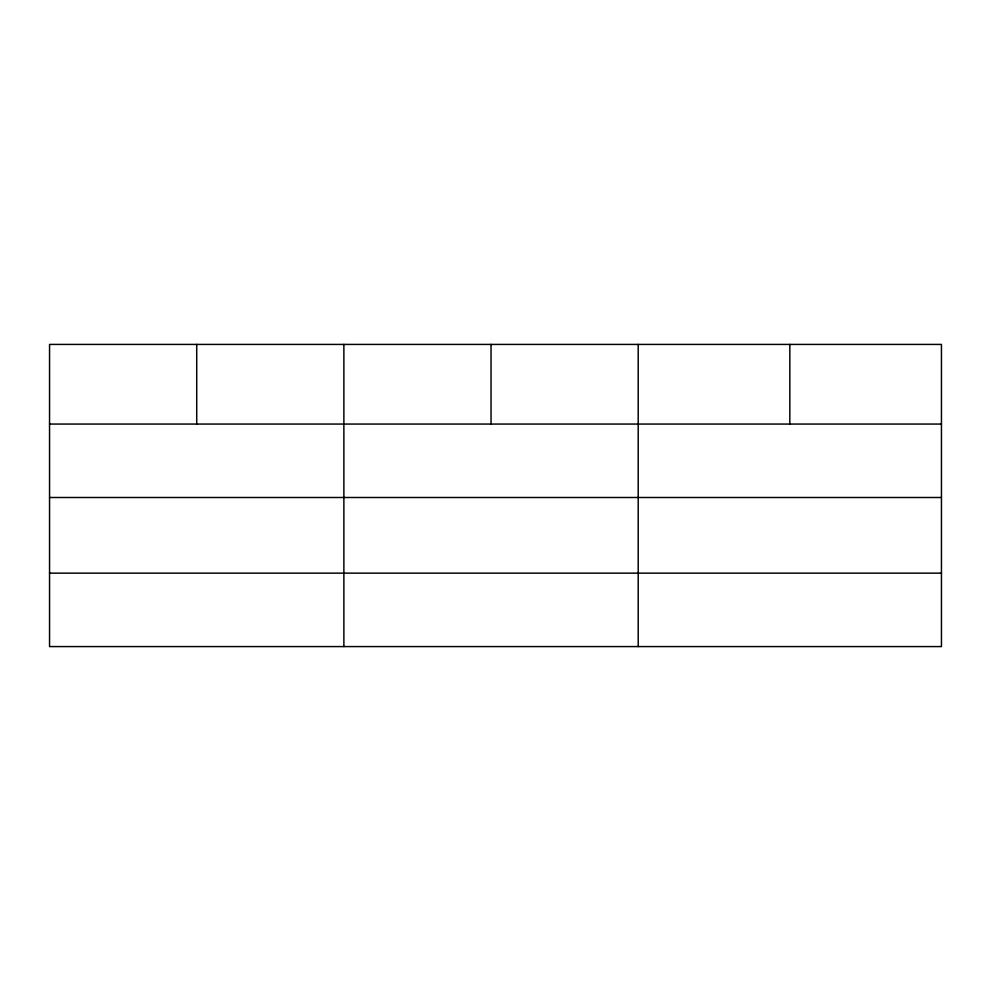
<?xml version="1.0" encoding="UTF-8"?>
<svg xmlns="http://www.w3.org/2000/svg" width="991" height="991" viewBox="0 0 991 991"><rect width="100%" height="100%" fill="white"/><g stroke="black" fill="none" stroke-linecap="round" stroke-linejoin="round"><path stroke-width="1.49" d="M941.45 497.494L941.45 344.422L49.55 344.422L49.55 646.578L941.45 646.578L941.45 497.494L49.55 497.494M49.55 424.061L941.45 424.061M49.55 573.145L941.45 573.145M789.827 344.422L789.827 424.061M638.204 344.422L638.204 646.578M491.04 344.422L491.04 424.061M343.877 344.422L343.877 646.578M196.714 344.422L196.714 424.061"/></g></svg>
